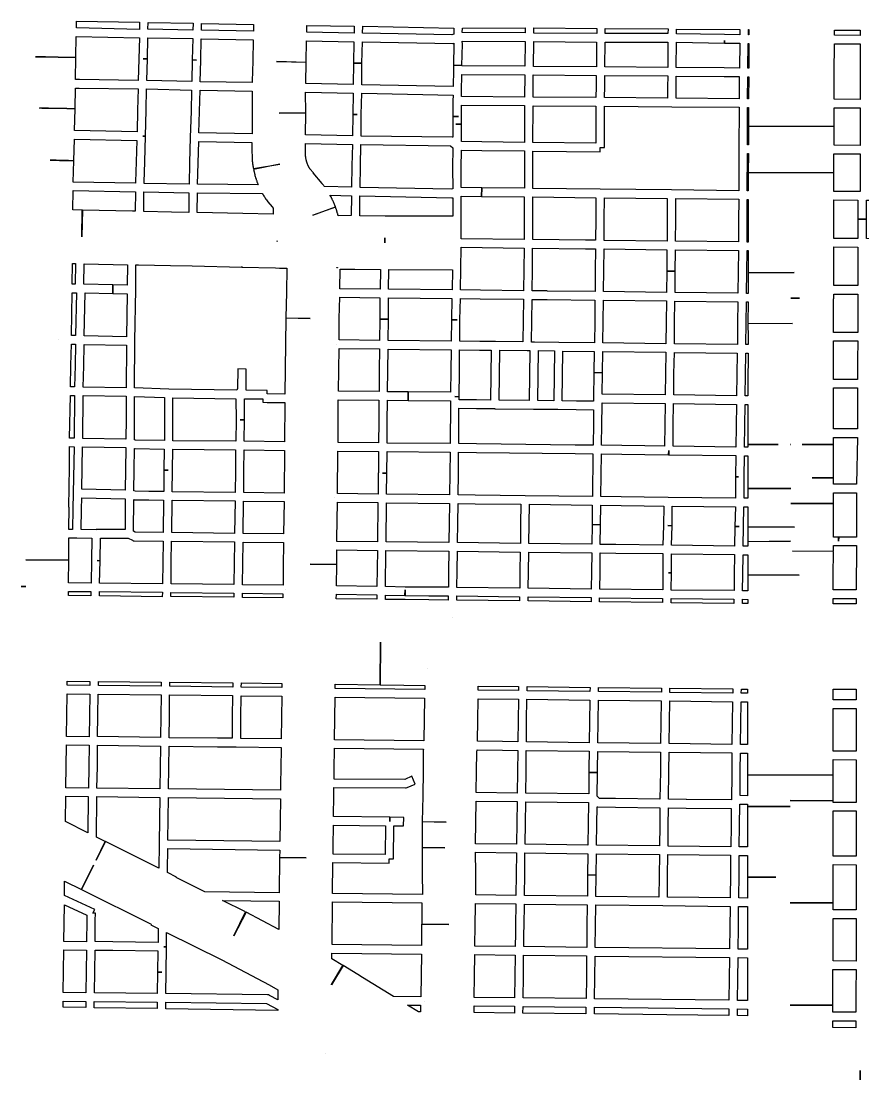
# Model space of a CAD drawing. Extents: x 0 to 1129, y 203 to 1017.
# Drawn here: x 637.5 to 748.5, y 742.6 to 881.5 of the extents above; entities that cross this region are included whole.
import ezdxf

# ---------------------------------------------------------------- set-up
doc = ezdxf.new("R2010")
doc.units = 0
doc.layers.get('0').update_dxf_attribs({"linetype": 'CONTINUOUS'})

msp = doc.modelspace()

# ---------------------------------------------------------------- linework, layer by layer
at = {"color": 1}
for points in [[(644.793111, 881.499944), (653.097489, 881.337667), (653.08349, 880.406333), (644.764889, 880.589778), (644.793111, 881.499944)], [(654.219333, 881.323556), (660.153044, 881.203611), (660.139046, 880.314611), (654.205313, 880.413389), (654.219333, 881.323556)], [(661.281933, 881.1754), (668.125845, 881.0484), (668.111621, 880.166456), (661.267754, 880.300511), (661.281933, 881.1754)], [(675.1814, 880.928456), (681.411444, 880.836734), (681.397446, 879.9054), (675.167379, 880.0324), (675.1814, 880.928456)], [(682.540333, 880.815567), (694.563, 880.561567), (694.556001, 879.792511), (694.316067, 879.686667), (682.526222, 879.884222), (682.540333, 880.815567)], [(703.996289, 880.625067), (703.98929, 879.926567), (695.68489, 879.990067), (695.691889, 880.554511), (703.996289, 880.625067)], [(705.125178, 880.625067), (713.422511, 880.533345), (713.415512, 879.856011), (705.118179, 879.912456), (705.125178, 880.625067)], [(644.750778, 879.460945), (653.069266, 879.277501), (653.019889, 876.53289), (652.928155, 873.67539), (645.167044, 873.788279), (645.160045, 873.788279), (644.652045, 873.795323), (644.70849, 876.688101)], [(644.70849, 876.716323), (644.750778, 879.460945)], [(654.184067, 879.284556), (660.117778, 879.185779), (660.040155, 876.370612), (660.597556, 876.356501), (660.040155, 876.363545), (659.983711, 873.513101), (654.057044, 873.668323), (654.148778, 876.504656), (653.584333, 876.525812), (654.148778, 876.511701), (654.184067, 879.284556)], [(661.246667, 879.171668), (668.090556, 879.037612), (668.041178, 876.222445), (667.963556, 873.576612), (667.963556, 873.541334), (667.956556, 873.393168), (661.105601, 873.491945), (661.162045, 876.349445), (661.246667, 879.171668)], [(714.5514, 880.519234), (722.827556, 880.455734), (722.813557, 879.848956), (714.544446, 879.848956), (714.5514, 880.519234)], [(723.956444, 880.441622), (732.310222, 880.385178), (732.303223, 879.693734), (730.292378, 879.707845), (723.942378, 879.834845), (723.956444, 880.441622)], [(733.439111, 880.371067), (733.495556, 880.371067), (733.488556, 879.679622), (733.432112, 879.679622), (733.439111, 880.371067)], [(744.784444, 880.314622), (748.199333, 880.314622), (748.199333, 879.616122), (744.7774, 879.630234), (744.784444, 880.314622)], [(675.146111, 878.903556), (681.369111, 878.776556), (681.312667, 875.940223), (682.441556, 875.926112), (682.498, 878.75539), (694.414822, 878.557834), (694.534778, 878.557834), (694.563, 878.571945), (694.563, 878.473168), (694.563, 878.459056), (694.506556, 875.672112), (695.635444, 875.64389), (695.691889, 878.459056), (695.691889, 878.466101), (695.691889, 878.473145), (695.68489, 878.861201), (703.975179, 878.797701), (703.939912, 875.530978), (695.635512, 875.587423), (695.635512, 875.643867), (694.506623, 875.665023), (694.499624, 875.044134), (694.464358, 872.856911), (682.42758, 873.0968), (682.441578, 875.926078), (681.312689, 875.933122), (681.298691, 873.125011), (675.019247, 873.252011), (675.019247, 873.322567), (675.019247, 873.329611), (675.019247, 873.350766), (675.089802, 876.053044), (671.166913, 876.165933), (675.096869, 876.088322), (675.146111, 878.903556)], [(705.104, 878.783556), (713.401333, 878.727111), (713.373111, 875.460389), (705.061667, 875.516833), (705.104, 878.783556)], [(714.530222, 878.720056), (722.799333, 878.720056), (722.792334, 875.382778), (714.502045, 875.446278), (714.530222, 878.720056)], [(730.271178, 878.952945), (730.271178, 878.579001), (732.289044, 878.56489), (732.246734, 875.305223), (730.228822, 875.326378), (723.921178, 875.368712), (723.928177, 878.70599), (730.264066, 878.57899), (730.271178, 878.952945)], [(733.417933, 878.550722), (733.488511, 878.550722), (733.474287, 875.291056), (733.375532, 875.291056), (733.417933, 878.550722)], [(744.7774, 878.501333), (748.199333, 878.487222), (748.192334, 874.663111), (748.17811, 871.170611), (744.742066, 871.177655), (744.763289, 874.6631), (744.7774, 878.501333)], [(695.621333, 874.458545), (703.925711, 874.402101), (703.890444, 871.481101), (695.579, 871.537545), (695.585999, 872.271323), (695.621333, 874.458545)], [(705.047556, 874.38799), (713.359, 874.331545), (713.337777, 872.871045), (713.316554, 871.417601), (705.01922, 871.46699), (705.047556, 874.38799)], [(714.487889, 874.317434), (722.785222, 874.253934), (722.778223, 872.793434), (722.771224, 872.793434), (722.757226, 871.325878), (714.445781, 871.40349), (714.467004, 872.856934), (714.487889, 874.317434)], [(723.914111, 874.239834), (730.221778, 874.197501), (732.2326, 874.176346), (732.204378, 871.255346), (723.885889, 871.31179), (723.899887, 872.77229), (723.906886, 872.77229), (723.914111, 874.239834)], [(733.361489, 874.162223), (733.474378, 874.162223), (733.453154, 871.241223), (733.333199, 871.241223), (733.361489, 874.162223)], [(644.637889, 872.6664), (645.145889, 872.659356), (652.899933, 872.546467), (652.836444, 869.766578), (652.772956, 866.887911), (644.525, 867.050189), (644.595556, 869.914745)], [(644.595556, 869.978245), (644.637889, 872.6664)], [(654.021778, 872.5394), (659.955489, 872.384178), (659.892, 869.583122), (659.793222, 866.196456), (659.708556, 862.809789), (659.623889, 859.987567), (653.704289, 860.0934), (653.711288, 860.234511), (653.781844, 862.908567), (653.887666, 866.309345), (653.541955, 866.323456), (653.541955, 866.3305), (653.887666, 866.323456), (653.965288, 869.7454), (654.021778, 872.5394)], [(661.084378, 872.363011), (667.942378, 872.264234), (667.9706, 869.343234), (667.935333, 866.605678), (660.936222, 866.739734), (661.020889, 869.5549), (661.084378, 872.363011)], [(674.997933, 872.123122), (681.284444, 871.996122), (681.228, 869.1739), (681.792444, 869.159789), (681.228, 869.166833), (681.199778, 866.351667), (674.990889, 866.471611), (675.026155, 869.336167), (671.498378, 869.371444), (675.026155, 869.406722), (674.997933, 872.123122)], [(682.406289, 871.9679), (694.457178, 871.728011), (694.450179, 870.987178), (694.428956, 868.9199), (695.183889, 868.912856), (694.436, 868.905812), (694.442999, 867.896867), (694.449998, 867.896867), (694.442999, 866.168256), (694.33011, 866.168256), (682.321577, 866.330534), (682.356844, 869.159812), (682.406289, 871.9679)], [(695.571933, 870.408634), (703.8834, 870.352189), (703.876401, 865.497967), (698.260179, 865.568523), (695.564957, 865.596745), (695.578955, 867.903911), (694.816955, 867.903911), (695.571888, 867.918023), (695.55789, 868.912856), (695.571933, 870.408634)], [(714.438511, 870.274578), (723.314378, 870.189911), (732.197333, 870.126411), (732.17611, 864.608967), (732.162112, 861.560967), (732.155113, 861.560967), (732.155113, 861.553923), (732.148114, 859.112701), (723.293403, 859.218534), (713.867181, 859.324367), (704.998336, 859.423145), (705.005335, 864.354978), (713.867113, 864.263256), (713.867113, 864.827701), (714.438624, 864.827701), (714.438511, 870.274578)], [(705.012289, 870.338078), (713.309622, 870.288689), (713.309622, 865.399189), (705.005222, 865.483856), (705.012289, 870.338078)], [(733.326222, 870.112278), (733.453222, 870.112278), (733.446223, 867.621667), (744.735112, 867.579333), (744.742111, 870.048778), (748.171111, 870.041734), (748.185109, 867.565234), (748.192108, 865.095789), (744.727819, 865.1099), (744.734818, 867.579345), (733.44593, 867.614622), (733.43893, 865.159289), (733.304864, 865.159289), (733.326222, 870.112278)], [(644.496778, 865.921289), (652.737667, 865.759011), (652.653, 862.943845), (652.582444, 860.269789), (652.575445, 860.100456), (644.355712, 860.262734), (644.433312, 863.070845)], [(644.433312, 863.077889), (644.496778, 865.921289)], [(660.908, 865.610845), (667.928289, 865.476789), (667.928289, 864.115067), (667.928289, 864.086845), (667.928289, 864.051567), (667.935288, 863.9034), (667.935288, 863.889289), (667.935288, 863.861067), (667.935288, 863.7129), (667.942287, 863.677622), (667.942287, 863.642345), (667.949286, 863.487122), (667.949286, 863.465967), (667.949286, 863.437745), (667.963285, 863.289578), (667.963285, 863.261356), (667.970284, 863.233134), (667.977283, 863.084967), (667.977283, 863.056745), (667.977283, 863.028523), (667.998506, 862.887411), (667.998506, 862.845078), (668.005505, 862.8098), (668.019503, 862.661634), (668.019503, 862.626356), (668.033502, 862.591078), (668.0475, 862.442911), (668.054499, 862.421756), (668.054499, 862.407645), (668.075722, 862.252423), (668.082721, 862.231267), (668.08972, 862.19599), (668.110943, 862.054878), (671.610499, 862.64049), (668.139166, 861.920823), (668.167388, 861.793823), (668.174387, 861.772668), (668.174387, 861.73739), (668.202609, 861.61039), (668.209608, 861.603346), (668.209608, 861.58219), (668.244875, 861.462246), (668.244875, 861.434023), (668.251874, 861.398746), (668.287163, 861.278801), (668.294162, 861.250579), (668.294162, 861.222357), (668.329428, 861.102412), (668.350652, 861.053023), (668.357651, 861.01069), (668.392917, 860.890746), (668.399916, 860.86959), (668.406915, 860.855479), (668.442182, 860.728479), (668.45618, 860.700257), (668.463179, 860.679102), (668.50549, 860.552102), (668.50549, 860.53799), (668.512489, 860.516835), (668.561867, 860.403946), (668.568866, 860.347502), (668.582864, 860.305168), (668.632264, 860.19228), (668.646262, 860.164057), (668.653262, 860.135835), (668.702639, 860.022946), (668.709638, 859.994724), (668.716637, 859.980613), (668.758948, 859.87478), (660.750904, 859.973557), (660.83557, 862.774613), (660.908, 865.610845)], [(674.983845, 865.342734), (681.1786, 865.222789), (681.122155, 862.400567), (681.065711, 859.592456), (677.481489, 859.684178), (677.446222, 859.733567), (677.432224, 859.747678), (677.418226, 859.768833), (677.34767, 859.867611), (677.319448, 859.902889), (677.291226, 859.938167), (677.213626, 860.029889), (677.199402, 860.051044), (677.185404, 860.058089), (676.021226, 861.4692), (676.028225, 861.4692), (675.576669, 862.019533), (675.56967, 862.026577), (675.562671, 862.033622), (675.527405, 862.097122), (675.520406, 862.104166), (675.513406, 862.11121), (675.499408, 862.132365), (675.492409, 862.146477), (675.45712, 862.217032), (675.443122, 862.245254), (675.421899, 862.280532), (675.393676, 862.322865), (675.379678, 862.358143), (675.358455, 862.386365), (675.351456, 862.414588), (675.344457, 862.428699), (675.316235, 862.492199), (675.309236, 862.499243), (675.288012, 862.534521), (675.288012, 862.548632), (675.266789, 862.605076), (675.266789, 862.619187), (675.245566, 862.654465), (675.238567, 862.675621), (675.231568, 862.703843), (675.21757, 862.739121), (675.196347, 862.802621), (675.182348, 862.830843), (675.175349, 862.844954), (675.161351, 862.908454), (675.147353, 862.936676), (675.140354, 862.957832), (675.140354, 862.971943), (675.126356, 863.021332), (675.112132, 863.049554), (675.105132, 863.084832), (675.098133, 863.148332), (675.091134, 863.169487), (675.075556, 863.204889), (675.068556, 863.226044), (675.068556, 863.233089), (675.061557, 863.296589), (675.061557, 863.303633), (675.054558, 863.367133), (675.04056, 863.416522), (675.033561, 863.451799), (675.026562, 863.487077), (675.019563, 863.571744), (675.005564, 863.642299), (675.005564, 863.656411), (675.005564, 863.712855), (674.998565, 863.755188), (674.998565, 863.804577), (674.991566, 863.853966), (674.998565, 863.853966), (674.991566, 863.931577), (674.991566, 864.002133), (674.991566, 864.037411), (674.991566, 864.079744), (674.984567, 864.115022), (674.984567, 864.185577), (674.983845, 865.342734)], [(682.307489, 865.201634), (694.118511, 865.039356), (694.436, 864.7783), (694.407778, 862.132467), (694.421776, 859.387856), (694.231287, 859.324356), (682.194487, 859.564245), (682.250931, 862.379411), (682.307489, 865.201634)], [(695.557845, 864.467856), (698.246, 864.439634), (703.876333, 864.369078), (703.869334, 859.437245), (698.246068, 859.5078), (698.23207, 858.378911), (703.862403, 858.308356), (703.848405, 855.457911), (703.841406, 852.685078), (695.544072, 852.783856), (695.551071, 855.556689), (695.551071, 858.414189), (698.232182, 858.378911), (698.239182, 859.5078), (695.551004, 859.543078), (695.537005, 862.132467), (695.557845, 864.467856)], [(733.305044, 864.030411), (733.432067, 864.030411), (733.417843, 861.504523), (744.706732, 861.462189), (744.720956, 863.981023), (748.192289, 863.966911), (748.192289, 861.483356), (748.199288, 859.020967), (744.699733, 859.028011), (744.706732, 861.462178), (733.417843, 861.497456), (733.410844, 859.098567), (733.276777, 859.098567), (733.283776, 861.546845), (733.290775, 861.546845), (733.305044, 864.030411)], [(644.334511, 859.133901), (652.547178, 858.971623), (652.511889, 856.403401), (652.159111, 856.417512), (652.159111, 856.403401), (645.555111, 856.558623), (645.470444, 853.052012), (645.526889, 856.558623), (644.299222, 856.579779), (644.334511, 859.133901)], [(653.676067, 858.964568), (659.602734, 858.858734), (659.58151, 856.26229), (657.323733, 856.304623), (653.640733, 856.375179), (653.676067, 858.964568)], [(660.731622, 858.844623), (669.325266, 858.73879), (669.33949, 858.710568), (669.353489, 858.668234), (669.381711, 858.618846), (669.445222, 858.513012), (669.45922, 858.498901), (669.46622, 858.477746), (669.529731, 858.371912), (669.550954, 858.336635), (669.565178, 858.315479), (669.635711, 858.209646), (669.64271, 858.18849), (669.663933, 858.174379), (669.720378, 858.068546), (669.7486, 858.033268), (669.776822, 857.983879), (669.840333, 857.899213), (669.925, 857.772213), (670.023778, 857.659324), (670.581178, 856.98199), (670.729333, 856.798546), (670.722334, 856.02949), (666.743001, 856.100046), (660.71049, 856.234102), (660.731622, 858.844623)], [(678.2294, 858.534179), (681.051622, 858.463623), (681.0234, 855.831901), (679.301845, 855.824857), (679.294846, 855.860135), (679.287846, 855.895412), (679.280847, 855.937746), (679.245581, 856.064746), (679.231357, 856.100023), (679.224358, 856.135301), (679.189091, 856.24819), (679.182092, 856.283468), (679.175093, 856.31169), (679.139556, 856.431556), (679.125557, 856.452711), (679.118558, 856.466822), (679.083292, 856.593822), (679.069294, 856.636155), (679.04807, 856.678489), (679.012781, 856.805489), (679.005782, 856.812533), (679.005782, 856.826644), (678.963471, 856.946589), (678.956472, 856.946589), (676.00725, 855.888255), (675.971984, 855.888255), (678.935317, 857.010089), (678.885917, 857.130033), (678.878918, 857.158255), (678.864694, 857.193533), (678.815316, 857.306422), (678.808317, 857.327577), (678.808317, 857.334622), (678.758939, 857.44751), (678.737716, 857.489844), (678.723492, 857.539233), (678.667048, 857.652122), (678.660049, 857.680344), (678.65305, 857.694455), (678.603649, 857.807344), (678.589651, 857.835566), (678.575653, 857.870844), (678.519209, 857.976677), (678.50521, 858.011955), (678.491212, 858.047233), (678.434768, 858.153066), (678.420769, 858.174221), (678.41377, 858.188332), (678.364393, 858.301221), (678.33617, 858.336499), (678.314947, 858.371777), (678.258503, 858.491721), (678.244279, 858.512877), (678.2294, 858.534179)], [(682.180511, 858.435412), (694.316067, 858.195523), (694.407778, 858.195523), (694.421776, 858.202568), (694.421776, 855.75429), (685.517665, 855.782512), (682.152176, 855.824846), (682.180511, 858.435412)], [(704.991111, 858.294301), (713.295489, 858.202579), (713.28849, 855.387412), (713.274491, 852.579301), (711.948047, 852.586346), (704.970091, 852.671012), (704.97709, 855.457957), (704.991111, 858.294301)], [(714.424378, 858.188468), (722.721711, 858.096746), (722.714712, 855.274523), (722.693489, 852.459357), (714.403222, 852.56519), (714.41722, 855.387412), (714.424378, 858.188468)], [(723.8506, 858.082635), (732.147933, 857.983857), (732.140934, 855.161635), (732.133935, 852.360579), (723.822468, 852.445246), (723.843691, 855.267468), (723.8506, 858.082635)], [(733.276822, 857.969757), (733.410889, 857.969757), (733.410889, 852.346479), (733.262734, 852.346479), (733.269733, 855.161646), (733.276822, 857.969757)], [(744.699778, 857.899201), (747.888889, 857.892157), (747.88189, 855.359213), (749.010779, 855.352168), (749.017778, 857.878057), (760.849933, 857.856902), (760.842934, 857.814569), (760.842934, 857.758124), (760.828936, 855.345124), (760.828936, 852.791013), (749.003825, 852.819235), (749.010824, 855.345124), (747.881935, 855.359235), (747.874936, 852.819235), (744.699936, 852.82628), (744.699778, 857.899201)], [(685.482511, 852.910845), (685.482511, 852.254678), (685.475512, 852.254678), (685.482511, 852.910845)], [(671.244378, 852.501622), (671.251377, 852.501622), (671.244378, 852.416956), (671.244378, 852.501622)], [(695.529622, 851.654967), (703.834, 851.556189), (703.805778, 848.741023), (703.770511, 845.925856), (698.062556, 846.003467), (695.466111, 846.024622), (695.494333, 848.839789), (695.529622, 851.654967)], [(704.962889, 851.542089), (711.933778, 851.457423), (713.267266, 851.450378), (713.232, 848.635167), (713.196734, 845.82), (706.896111, 845.890556), (706.896111, 845.8976), (704.8994, 845.911711), (704.934667, 848.733933), (704.962889, 851.542089)], [(714.396155, 851.436256), (722.6794, 851.330423), (722.6794, 851.238701), (722.6794, 851.231656), (722.658177, 848.522323), (723.787066, 848.515279), (723.808289, 851.203445), (723.808289, 851.224601), (723.808289, 851.316323), (732.126778, 851.231656), (732.084444, 848.409434), (732.049178, 845.594267), (723.751845, 845.693045), (723.787111, 848.501156), (722.658222, 848.522312), (722.622956, 845.707145), (714.325622, 845.805923), (714.360889, 848.621089), (714.396155, 851.436256)], [(744.699778, 851.697278), (747.874778, 851.690234), (747.874778, 849.150234), (747.86078, 846.610234), (744.699891, 846.617278), (744.692892, 848.310611), (744.692892, 848.338833), (744.692892, 848.352944), (744.699778, 851.697278)], [(733.255667, 851.217534), (733.410889, 851.217534), (733.40389, 848.338867), (739.485756, 848.324756), (733.40389, 848.289478), (733.410889, 846.045812), (733.40389, 845.580145), (733.178112, 845.580145), (733.213378, 848.402367), (733.255667, 851.217534)], [(644.271, 849.524223), (644.652, 849.517179), (644.595556, 846.786679), (644.214556, 846.793723), (644.271, 849.524223)], [(645.780889, 849.496001), (651.495889, 849.35489), (651.495889, 849.347846), (651.474666, 846.659679), (649.583777, 846.687901), (649.562554, 845.559012), (651.460487, 845.53079), (651.368776, 839.858123), (645.794887, 839.971012), (645.914843, 845.643679), (649.55551, 845.559012), (649.583732, 846.687901), (645.724332, 846.772568), (645.780889, 849.496001)], [(652.624778, 849.347834), (652.949333, 849.34079), (657.175622, 849.249068), (657.175622, 849.263179), (657.182622, 849.263179), (657.182622, 849.249068), (660.061288, 849.192623), (666.587666, 849.044457), (666.587666, 849.129123), (666.60189, 849.129123), (666.60189, 849.044457), (671.018645, 848.966846), (671.561934, 848.917457), (671.703045, 848.903346), (671.851223, 848.903346), (672.52149, 848.889234), (672.465045, 845.728346), (672.39449, 842.341679), (675.604779, 842.278179), (672.39449, 842.306401), (672.366267, 838.92679), (672.274556, 832.301623), (669.939156, 832.329846), (669.946155, 832.76729), (667.123933, 832.802568), (667.145156, 832.851957), (667.145156, 832.922512), (667.166379, 835.589512), (666.051579, 835.603623), (666.04458, 835.603623), (666.016358, 833.028346), (665.952869, 832.816679), (656.957024, 832.936623), (652.448513, 833.113012), (652.490869, 839.300734), (652.596691, 846.081123), (652.624913, 849.34079), (652.624778, 849.347834)], [(679.1466, 848.988001), (679.224222, 848.988001), (679.224222, 848.959779), (679.1466, 848.959779), (679.1466, 848.988001)], [(681.517266, 848.776357), (684.868667, 848.734023), (684.8334, 846.137579), (679.534667, 846.194023), (679.584067, 848.769301), (681.517266, 848.776357)], [(685.997556, 848.726968), (694.379556, 848.698746), (694.337222, 846.038801), (685.962289, 846.123468), (685.997556, 848.726968)], [(644.207489, 845.664879), (644.786067, 845.650768), (644.666111, 839.999268), (644.129889, 840.013379), (644.207489, 845.664879)], [(679.506444, 845.065191), (684.819266, 845.008747), (684.798043, 842.19358), (685.926932, 842.179469), (685.948155, 844.994635), (694.316067, 844.909969), (694.252556, 842.094802), (695.000444, 842.073647), (694.252556, 842.080691), (694.224333, 839.279635), (685.898778, 839.364302), (685.927, 842.179469), (684.798111, 842.186513), (684.769889, 839.378402), (679.428822, 839.434846), (679.450045, 842.242958), (679.506444, 845.065191)], [(695.444956, 844.895869), (698.055489, 844.874714), (703.756378, 844.797102), (703.714067, 841.988991), (703.678778, 839.173825), (700.080444, 839.209102), (697.984956, 839.237325), (695.346155, 839.265547), (695.374378, 842.073658), (695.444956, 844.895869)], [(704.885266, 844.78298), (706.889044, 844.768869), (706.889044, 844.761825), (713.1826, 844.691269), (713.154378, 841.869047), (713.112067, 839.05388), (708.406, 839.110325), (705.188667, 839.159714), (704.807667, 839.159714), (704.842956, 841.967825), (704.885266, 844.78298)], [(714.311489, 844.677147), (722.608822, 844.578369), (722.573556, 841.770258), (722.545333, 838.94098), (714.233889, 839.039758), (714.276222, 841.86198), (714.311489, 844.677147)], [(723.737711, 844.564258), (732.035044, 844.46548), (731.999778, 841.650313), (731.971556, 838.835147), (723.674222, 838.926869), (723.702444, 841.749091), (723.737711, 844.564258)], [(733.163933, 844.451369), (733.396778, 844.451369), (733.375555, 841.657369), (739.266932, 841.615036), (733.375555, 841.572702), (733.389553, 839.837036), (733.396552, 839.837036), (733.389553, 838.821036), (733.100286, 838.821036), (733.128509, 841.636202), (733.163933, 844.451369)], [(739.041222, 844.952313), (740.170111, 844.938202), (739.041222, 844.945247), (739.041222, 844.952313)], [(744.692734, 845.48849), (747.860667, 845.481446), (747.860667, 842.934391), (747.860667, 842.927346), (747.860667, 840.42968), (744.671556, 840.436724), (744.664556, 841.579724), (744.664556, 841.615002), (744.664556, 841.657335), (744.678555, 844.874668), (744.685554, 844.874668), (744.692734, 845.48849)], [(642.394222, 839.554667), (642.401221, 839.554667), (642.401221, 839.533511), (642.394222, 839.533511), (642.394222, 839.554667)], [(744.671556, 839.307722), (747.860667, 839.300678), (747.846668, 836.767734), (747.839669, 834.227734), (744.664692, 834.234778), (744.671691, 838.178833), (744.671556, 839.307722)], [(644.108734, 838.877345), (644.644956, 838.8703), (644.609667, 836.048078), (644.532067, 833.239967), (643.995845, 833.247011), (644.052289, 836.083345), (644.108734, 838.877345)], [(645.773845, 838.842078), (651.354778, 838.729189), (651.319489, 833.127078), (645.660956, 833.2188), (645.738556, 836.033967), (645.773845, 838.842078)], [(679.047845, 838.863234), (679.054844, 838.863234), (679.054844, 838.856189), (679.047845, 838.856189), (679.047845, 838.863234)], [(679.414734, 838.305833), (684.755778, 838.249389), (684.727556, 835.441278), (684.692289, 832.619056), (679.337111, 832.668444), (679.414734, 838.305833)], [(685.884667, 838.235278), (694.210222, 838.150611), (694.174956, 835.349556), (694.125556, 832.534389), (688.5446, 832.583778), (688.530602, 831.454889), (694.111535, 831.4055), (694.111535, 831.003333), (694.076246, 825.768111), (685.757757, 825.838667), (685.77898, 828.632667), (685.807202, 831.476056), (688.530669, 831.4549), (688.537668, 832.583789), (685.821291, 832.604944), (685.856557, 835.427167), (685.884667, 838.235278)], [(695.332067, 838.1365), (697.963778, 838.108278), (699.501889, 838.087122), (699.417222, 831.511345), (697.561622, 831.525456), (695.2474, 831.553678), (695.2474, 831.948789), (694.682956, 831.955833), (694.682956, 831.962878), (695.2474, 831.948766), (695.303845, 835.328378), (695.332067, 838.1365)], [(700.630778, 838.073011), (704.236155, 838.037734), (704.610111, 838.037734), (704.525444, 831.4549), (700.546111, 831.490178), (700.630778, 838.073011)], [(705.739, 838.023622), (707.827444, 837.988345), (707.742778, 831.419622), (705.654333, 831.440778), (705.739, 838.023622)], [(708.956333, 837.974245), (713.097933, 837.924856), (713.055622, 835.1238), (714.184511, 835.109689), (714.219778, 837.910745), (722.531222, 837.811967), (722.481845, 835.003856), (722.446556, 832.188689), (714.149222, 832.287467), (714.184511, 835.109689), (713.055622, 835.116734), (713.013266, 831.737122), (713.013266, 831.356122), (710.734333, 831.377278), (708.871667, 831.4055), (708.956333, 837.974245)], [(723.660111, 837.797856), (731.957444, 837.706134), (731.915111, 834.883911), (731.879845, 832.061689), (723.575444, 832.174578), (723.610734, 834.982689), (723.660111, 837.797856)], [(733.086333, 837.692023), (733.382667, 837.692023), (733.375668, 833.684467), (733.375668, 832.047578), (733.001712, 832.047578), (733.044045, 834.8698), (733.086333, 837.692023)], [(643.974667, 832.118122), (644.510889, 832.111078), (644.475622, 826.473689), (643.868822, 826.4878), (643.974667, 832.118122)], [(645.639778, 832.0899), (651.319489, 831.998178), (651.319489, 829.013678), (651.298266, 826.360789), (645.604444, 826.452511), (645.639778, 832.0899)], [(652.448378, 831.984067), (656.371266, 831.828845), (656.371266, 828.943122), (656.378266, 826.156178), (652.575332, 826.226734), (652.427154, 826.262011), (652.448378, 829.013678), (652.448378, 831.984067)], [(744.664511, 833.105889), (747.839489, 833.098845), (747.839489, 830.5659), (747.83249, 827.701345), (745.377156, 827.701345), (744.65749, 827.701345), (744.664489, 831.412567), (744.664511, 833.105889)], [(657.500155, 831.800622), (665.811622, 831.687734), (665.825621, 828.879622), (665.790354, 826.085622), (657.507132, 826.142067), (657.500133, 828.943122), (657.500155, 831.800622)], [(666.940511, 831.673622), (669.367622, 831.6454), (669.367622, 831.207956), (669.932067, 831.200911), (672.267444, 831.172689), (672.239222, 826.000967), (666.919333, 826.071523), (666.9546, 828.879634), (666.390155, 828.886678), (666.9546, 828.886678), (666.940511, 831.673622)], [(679.323, 831.539567), (684.678155, 831.490178), (684.649933, 828.653845), (684.62871, 825.852789), (679.287643, 825.895122), (679.323, 831.539567)], [(714.135111, 831.158567), (722.432444, 831.059789), (722.397178, 828.244622), (722.354822, 825.4224), (719.765444, 825.457678), (716.745667, 825.500011), (714.057489, 825.535289), (714.106889, 828.350456), (714.135111, 830.777567), (714.135111, 831.158567)], [(723.561333, 831.045678), (731.865711, 830.932789), (731.8234, 828.124678), (731.788111, 825.309511), (723.483711, 825.408289), (723.526067, 828.230511), (723.561333, 831.045678)], [(732.987556, 830.918678), (733.375622, 830.918678), (733.368623, 825.655234), (737.362068, 825.655234), (737.291512, 825.641122), (733.368623, 825.641122), (733.368623, 825.288345), (732.917068, 825.295389), (732.952357, 828.1035), (732.987556, 830.918678)], [(695.233266, 830.424789), (697.540444, 830.396567), (699.967556, 830.375411), (699.967556, 830.368367), (705.075778, 830.318978), (708.293111, 830.283701), (710.727266, 830.248423), (712.999178, 830.227267), (712.977955, 828.364601), (712.928555, 825.549434), (710.58611, 825.570589), (697.561577, 825.725812), (695.204999, 825.754034), (695.233266, 830.424789)], [(744.657444, 826.572456), (745.377111, 826.572456), (747.8254, 826.572456), (747.712511, 820.4059), (745.348889, 820.4059), (744.657444, 820.4059), (744.657444, 821.252567), (741.835222, 821.259611), (744.657444, 821.259611), (744.657444, 825.641111), (740.537, 825.641111), (740.572289, 825.655222), (744.657444, 825.648178), (744.657444, 826.572456)], [(643.861778, 825.358889), (644.461489, 825.344778), (644.355667, 819.206444), (644.313333, 817.139167), (644.271, 814.451), (643.770067, 814.451), (643.79129, 817.357889), (643.777292, 817.357889), (643.847847, 822.649556), (643.847847, 822.677778), (643.847847, 822.713056), (643.861778, 825.358889)], [(645.590378, 825.323611), (651.284222, 825.231889), (651.241889, 822.310889), (651.213667, 819.615667), (645.491622, 819.742667), (645.590378, 825.323611)], [(652.413111, 825.104889), (652.455444, 825.097845), (652.511889, 825.097845), (656.364222, 825.027289), (656.307778, 822.254456), (656.872222, 822.240345), (656.307778, 822.247389), (656.286555, 819.432222), (654.310999, 819.460444), (652.525955, 819.4816), (652.34251, 819.523933), (652.370733, 822.296766), (652.413111, 825.104889)], [(657.493111, 825.013167), (665.776333, 824.956722), (665.741044, 822.1345), (665.712822, 819.319333), (657.415489, 819.418111), (657.436712, 822.240333), (657.493111, 825.013167)], [(739.005933, 825.655222), (739.012932, 825.655222), (739.019931, 825.641111), (739.012932, 825.641111), (739.005933, 825.655222)], [(666.905222, 824.942611), (672.225111, 824.872056), (672.175711, 819.241722), (666.841711, 819.305222), (666.869933, 822.120389), (666.905222, 824.942611)], [(679.280667, 824.766222), (684.621711, 824.723889), (684.607713, 821.887556), (684.600714, 821.887556), (684.565425, 819.107667), (679.231425, 819.171167), (679.280667, 824.766222)], [(685.7506, 824.709778), (694.069111, 824.639222), (694.033845, 821.809944), (694.005622, 819.008889), (685.694155, 819.093556), (685.729444, 821.873444), (685.165, 821.880489), (685.736511, 821.880489), (685.7506, 824.709778)], [(695.198, 824.625111), (697.554556, 824.596889), (710.579111, 824.441667), (712.914511, 824.420511), (712.851, 818.783122), (703.982155, 818.888956), (697.392289, 818.966567), (695.134511, 818.994789), (695.162734, 821.788789), (695.198, 824.625111)], [(722.919266, 824.850889), (722.919266, 824.286444), (731.774, 824.180611), (731.731667, 821.386611), (732.105622, 821.379567), (731.731667, 821.379567), (731.731667, 818.5644), (722.848734, 818.649067), (722.841734, 818.649067), (719.680846, 818.698456), (716.654001, 818.726678), (713.979957, 818.769011), (714.043468, 824.4064), (716.731556, 824.371111), (719.751333, 824.328778), (722.905178, 824.286444), (722.919266, 824.850889)], [(732.902889, 824.1665), (733.368556, 824.159456), (733.368556, 821.259622), (733.375555, 821.259622), (733.368556, 819.848511), (739.013, 819.841467), (739.013, 819.834423), (733.368556, 819.841467), (733.368556, 818.543245), (732.860556, 818.550289), (732.860556, 821.379567), (732.853556, 821.379567), (732.902889, 824.1665)], [(645.470444, 818.613778), (651.2066, 818.486778), (651.178378, 814.415722), (647.368378, 814.408678), (647.368378, 814.394567), (645.399889, 814.429845), (645.442222, 817.125067), (645.470444, 818.613778)], [(652.328444, 818.366833), (652.384889, 818.352722), (652.441333, 818.352722), (654.304, 818.331567), (656.272511, 818.303345), (656.216067, 814.034734), (652.533044, 814.084122), (652.300222, 814.197011), (652.328444, 818.366833)], [(657.4014, 818.289222), (665.698734, 818.190444), (665.642289, 813.914778), (657.344956, 814.020611), (657.4014, 818.289222)], [(666.827622, 818.176333), (672.161622, 818.112833), (672.098111, 813.844222), (666.771178, 813.900667), (666.827622, 818.176333)], [(678.850289, 818.613778), (678.857288, 818.613778), (678.857288, 818.606734), (678.850289, 818.606734), (678.850289, 818.613778)], [(744.657444, 819.277), (745.348889, 819.277), (747.705444, 819.277), (747.691446, 813.427944), (745.341958, 813.434989), (745.334958, 812.870544), (745.334958, 813.434989), (744.643514, 813.434989), (744.643514, 814.726155), (744.650513, 814.726155), (744.657512, 817.858822), (739.013068, 817.879977), (744.657512, 817.872933), (744.657444, 819.277)], [(679.217178, 818.042278), (684.551178, 817.978778), (684.494734, 812.8), (679.1466, 812.856444), (679.1466, 813.209222), (679.217178, 818.042278)], [(685.680067, 817.964667), (693.991489, 817.88), (693.956222, 815.290611), (693.913889, 812.708278), (685.623622, 812.785889), (685.680067, 817.964667)], [(695.120378, 817.865889), (697.378155, 817.837667), (703.410667, 817.767111), (703.368333, 815.177722), (703.34711, 812.588333), (695.04271, 812.694167), (695.085043, 815.269444), (695.120378, 817.865889)], [(704.539556, 817.753), (712.836889, 817.654222), (712.801622, 815.071889), (713.923444, 815.050734), (713.965778, 817.640122), (716.646889, 817.597789), (719.659622, 817.569567), (722.263111, 817.527234), (722.227845, 814.9449), (722.150222, 812.376678), (715.941333, 812.433122), (713.888155, 812.461345), (713.923444, 815.050734), (712.801622, 815.057778), (712.7734, 812.475444), (704.476067, 812.574222), (704.49729, 815.170667), (704.539556, 817.753)], [(723.392, 817.513111), (731.717556, 817.4355), (731.654067, 814.839056), (732.218511, 814.832011), (731.654067, 814.832011), (731.618778, 812.242622), (723.279111, 812.362567), (723.356734, 814.916678), (722.792289, 814.937833), (723.356734, 814.930789), (723.392, 817.513111)], [(732.846444, 817.414333), (733.368556, 817.407289), (733.361556, 814.768511), (739.514001, 814.747356), (733.354512, 814.726201), (733.354512, 812.849423), (738.998957, 812.870578), (733.354512, 812.814134), (733.361511, 812.221467), (732.747689, 812.228511), (732.782978, 814.824956), (732.846444, 817.414333)], [(643.763, 813.322111), (644.828378, 813.315067), (646.796889, 813.272734), (646.761622, 810.330567), (646.698111, 807.360178), (643.734778, 807.395456), (643.748776, 810.394067), (638.09022, 810.415222), (643.75582, 810.401111), (643.763, 813.322111)], [(651.608778, 813.286833), (652.159111, 813.004611), (652.272, 812.955222), (652.406067, 812.955222), (656.201933, 812.905833), (656.159622, 810.090667), (656.124333, 807.2755), (647.827, 807.360167), (647.883444, 810.316444), (647.509489, 810.323489), (647.883444, 810.323489), (647.925778, 813.279766), (651.608778, 813.286833)], [(657.330822, 812.891722), (665.628155, 812.785889), (665.599933, 809.970722), (665.557622, 807.155556), (657.253222, 807.261389), (657.288511, 810.0695), (657.330822, 812.891722)], [(666.757044, 812.771778), (672.084, 812.715333), (672.084, 812.362556), (672.062777, 809.893111), (672.02751, 807.085), (666.686466, 807.141444), (666.728777, 809.963667), (666.757044, 812.771778)], [(679.132511, 811.727578), (684.4806, 811.671134), (684.424155, 806.9298), (679.076067, 807.014467), (679.118378, 809.815523), (675.5906, 809.864911), (679.118378, 809.829634), (679.132511, 811.727578)], [(685.609489, 811.657023), (693.899778, 811.579411), (693.864511, 808.982967), (693.850287, 806.8028), (691.253843, 806.823956), (688.149398, 806.845111), (685.552954, 806.908611), (685.609489, 811.657023)], [(695.028667, 811.565278), (703.333044, 811.459444), (703.290734, 808.870056), (703.262511, 806.689889), (694.979266, 806.788667), (694.99349, 808.975889), (695.028667, 811.565278)], [(704.461933, 811.445333), (712.759266, 811.346556), (712.724, 808.827722), (712.688734, 806.577), (704.3914, 806.675778), (704.419622, 808.848889), (704.461933, 811.445333)], [(713.874067, 811.332456), (715.934289, 811.304234), (722.136111, 811.247789), (722.150109, 808.714845), (722.150109, 808.7078), (722.150109, 808.700756), (722.121887, 806.457089), (713.810443, 806.562923), (713.852776, 808.806589), (713.874067, 811.332456)], [(723.265, 811.233678), (731.604667, 811.113734), (731.5694, 808.496122), (731.541178, 806.365345), (723.250889, 806.442956), (723.279111, 808.693678), (722.905178, 808.700722), (723.279111, 808.700722), (723.265, 811.233678)], [(744.650378, 812.306111), (745.341845, 812.306111), (747.691333, 812.299067), (747.663111, 806.478234), (745.320667, 806.478234), (744.636289, 806.478234), (744.636289, 808.369122), (744.664511, 811.544122), (739.245845, 811.5794), (744.664511, 811.628789), (744.650378, 812.306111)], [(732.733556, 811.099622), (733.368556, 811.092578), (733.347332, 808.439689), (740.120666, 808.397356), (733.347332, 808.418511), (733.347332, 806.344178), (732.669999, 806.351222), (732.698221, 808.489056), (732.733556, 811.099622)], [(637.462378, 806.908634), (638.090333, 806.908634), (638.090333, 806.901589), (637.462378, 806.908634)], [(643.727711, 806.266556), (646.676956, 806.231278), (646.662732, 805.680944), (643.720576, 805.723278), (643.727711, 806.266556)], [(647.805845, 806.231278), (656.110222, 806.146611), (656.103223, 805.568056), (647.798823, 805.666833), (647.805845, 806.231278)], [(657.239111, 806.1325), (665.543489, 806.026667), (665.53649, 805.490444), (657.232112, 805.575111), (657.239111, 806.1325)], [(666.672378, 806.012556), (672.013444, 805.956111), (672.006445, 805.398722), (666.665401, 805.476333), (666.672378, 806.012556)], [(672.352111, 806.534667), (672.35911, 806.534667), (672.35911, 806.527622), (672.352111, 806.527622), (672.352111, 806.534667)], [(679.061933, 805.885556), (684.410067, 805.800889), (684.403068, 805.229389), (679.054957, 805.299944), (679.061933, 805.885556)], [(688.142444, 806.471167), (688.135445, 805.716222), (691.246934, 805.695067), (693.836334, 805.673911), (693.836334, 805.123578), (691.246934, 805.137689), (688.14249, 805.180023), (685.531934, 805.2153), (685.538933, 805.779745), (688.121244, 805.716245), (688.142444, 806.471167)], [(694.965178, 805.659778), (703.248378, 805.561), (703.241378, 805.017722), (694.965223, 805.102389), (694.965178, 805.659778)], [(704.377266, 805.546889), (712.6746, 805.448111), (712.667601, 804.897778), (704.370267, 805.003611), (704.377266, 805.546889)], [(713.796444, 805.434), (722.107889, 805.328167), (722.10089, 804.791944), (713.789468, 804.883667), (713.796444, 805.434)], [(723.236778, 805.314056), (731.527044, 805.236444), (731.520045, 804.679056), (723.229756, 804.777833), (723.236778, 805.314056)], [(732.655933, 805.222356), (733.3474, 805.215312), (733.3474, 804.664978), (732.648889, 804.672), (732.655933, 805.222356)], [(744.636289, 805.349333), (745.320667, 805.349333), (747.663111, 805.349333), (747.663111, 804.643778), (745.278333, 804.636734), (744.636289, 804.636734), (744.636289, 805.349333)], [(694.344289, 802.865778), (694.351288, 802.865778), (694.351288, 802.858734), (694.344289, 802.858734), (694.344289, 802.865778)], [(684.903933, 799.577889), (684.8334, 793.933444), (687.987222, 793.891111), (690.724778, 793.855833), (690.717779, 793.319611), (678.92089, 793.453667), (678.927889, 794.011056), (684.826333, 793.933444), (684.903933, 799.577889)], [(691.119889, 796.134778), (691.133887, 796.134778), (691.133887, 796.127734), (691.119889, 796.127734), (691.119889, 796.134778)], [(643.565444, 794.434389), (646.542889, 794.392056), (646.53589, 793.848778), (643.558423, 793.884056), (643.565444, 794.434389)], [(647.671778, 794.377956), (655.962067, 794.279178), (655.955068, 793.757067), (647.664801, 793.855845), (647.671778, 794.377956)], [(657.090956, 794.286234), (665.402378, 794.201567), (665.395378, 793.644178), (657.083934, 793.742956), (657.090956, 794.286234)], [(666.531266, 794.187456), (671.872333, 794.102789), (671.865334, 793.566567), (666.52429, 793.630067), (666.531266, 794.187456)], [(697.773266, 793.785289), (703.100222, 793.728845), (703.093223, 793.178511), (697.773312, 793.234956), (697.773266, 793.785289)], [(704.229111, 793.714734), (712.533489, 793.6089), (712.52649, 793.065622), (704.222112, 793.1644), (704.229111, 793.714734)], [(713.662378, 793.594789), (721.945622, 793.503067), (721.945622, 792.959789), (713.655333, 793.051511), (713.662378, 793.594789)], [(723.081556, 793.488956), (731.371845, 793.390178), (731.364846, 792.839845), (723.074579, 792.945678), (723.081556, 793.488956)], [(732.500734, 793.383122), (733.333266, 793.376078), (733.333266, 792.818689), (732.493667, 792.825734), (732.500734, 793.383122)], [(747.670155, 793.354923), (747.670155, 791.943812), (744.622155, 791.943812), (744.622155, 792.183701), (744.622155, 793.347867), (745.306556, 793.347867), (747.670155, 793.354923)], [(643.544289, 792.755178), (646.521711, 792.7199), (646.486444, 789.9118), (646.451178, 787.096622), (643.459622, 787.131911), (643.544289, 792.755178)], [(647.6506, 792.726956), (655.940889, 792.628178), (655.905622, 789.798911), (655.870333, 786.983734), (647.565933, 787.103689), (647.608289, 789.890622), (647.6506, 792.726956)], [(657.069778, 792.614067), (665.381222, 792.515289), (665.338889, 789.700134), (665.317666, 786.884978), (663.384466, 786.898977), (656.999177, 786.969532), (657.034466, 789.791754), (657.069778, 792.614067)], [(666.510111, 792.501178), (671.851178, 792.437678), (671.815889, 789.636622), (671.7806, 786.800312), (666.4466, 786.870845), (666.467823, 789.686023), (666.510111, 792.501178)], [(678.906734, 792.324789), (690.703622, 792.190734), (690.661266, 789.389689), (690.626, 786.5604), (678.836155, 786.701511), (678.871444, 789.537867), (678.906734, 792.324789)], [(697.759178, 792.106067), (703.079044, 792.049622), (703.043778, 789.234467), (703.008511, 786.419289), (700.997667, 786.454578), (697.681556, 786.489867), (697.716822, 789.290911), (697.759178, 792.106067)], [(704.207933, 792.035511), (712.512333, 791.936734), (712.47, 789.121578), (712.434734, 786.3064), (704.1374, 786.405201), (704.172667, 789.220356), (704.207933, 792.035511)], [(713.641222, 791.922622), (721.931489, 791.8309), (721.896222, 789.015734), (721.853889, 786.200556), (713.563622, 786.292312), (713.598889, 789.107467), (713.641222, 791.922622)], [(723.060378, 791.816789), (731.350667, 791.710956), (731.308333, 788.902845), (731.266, 786.087667), (722.982778, 786.186444), (723.025111, 789.001645), (723.060378, 791.816789)], [(732.479556, 791.696845), (733.333266, 791.6898), (733.333266, 788.811134), (733.333266, 786.066534), (732.394889, 786.073533), (732.437222, 788.881644), (732.479556, 791.696845)], [(744.622155, 790.814844), (747.670155, 790.814844), (747.670155, 788.006733), (747.670155, 785.191577), (744.622155, 785.198576), (744.622155, 785.431398), (744.622155, 788.803999), (744.622155, 790.814844)], [(643.445489, 786.003045), (646.437044, 785.967779), (646.401778, 783.159668), (646.352378, 780.323334), (643.382, 780.365668), (643.445489, 786.003045)], [(647.551845, 785.974823), (655.856222, 785.85489), (655.828, 783.046779), (655.792734, 780.224556), (647.481266, 780.330378), (647.530667, 783.152601), (647.551845, 785.974823)], [(656.985111, 785.840801), (663.370378, 785.770223), (665.861, 785.749), (671.766511, 785.6714), (671.731222, 782.856222), (671.709999, 781.028799), (671.688776, 780.026933), (656.92151, 780.210355), (656.956776, 783.039667), (656.985111, 785.840801)], [(678.822067, 785.572668), (690.541333, 785.431556), (690.534334, 785.332801), (690.506112, 782.623468), (690.456712, 779.243823), (690.400267, 775.89949), (693.532934, 775.843045), (690.400267, 775.871267), (690.379044, 772.47049), (693.398822, 772.449266), (690.379044, 772.428043), (690.407266, 769.048466), (690.42849, 766.296754), (678.568112, 766.430844), (678.61749, 770.494844), (686.054045, 770.410177), (686.054045, 770.974622), (686.625534, 770.967622), (686.66789, 775.342067), (687.944934, 775.320844), (687.966157, 776.449733), (686.124646, 776.477955), (686.117647, 775.91351), (686.117647, 776.477955), (678.702269, 776.569643), (678.737558, 779.377799), (678.751556, 780.38671), (688.184846, 780.344377), (688.297734, 780.337378), (688.410623, 780.393822), (689.483068, 780.845378), (689.038579, 781.882556), (688.100179, 781.473333), (678.76569, 781.515667), (678.786913, 782.764489), (678.822067, 785.572668)], [(697.625111, 785.361023), (700.9906, 785.325734), (702.994378, 785.290445), (702.966155, 782.482357), (702.930889, 779.667156), (697.519266, 779.730668), (697.561622, 782.545823), (697.589845, 785.04349), (697.625111, 785.361023)], [(704.123266, 785.276357), (712.4206, 785.177556), (712.392378, 782.933912), (712.385378, 782.376512), (713.514267, 782.362514), (713.521266, 782.912847), (713.549489, 785.163581), (721.839778, 785.071847), (721.811556, 782.56007), (721.762155, 778.862958), (715.913111, 778.933514), (715.913111, 778.940513), (713.796444, 778.961736), (713.478956, 779.243958), (713.514222, 782.362514), (712.385333, 782.369513), (712.357111, 779.561379), (704.059778, 779.653113), (704.088, 782.461224), (704.123266, 785.276357)], [(722.968667, 785.057556), (731.251889, 784.958778), (731.230666, 782.693933), (731.223667, 782.136556), (731.188378, 778.764), (731.188378, 778.750002), (725.247622, 778.820557), (725.240623, 778.820557), (722.891112, 778.84878), (722.940512, 782.545891), (722.968667, 785.057556)], [(732.380778, 784.944802), (733.333266, 784.937803), (733.333266, 784.634403), (733.326267, 782.066181), (744.615156, 782.044958), (744.622155, 784.069913), (747.670155, 784.062914), (747.663156, 781.247736), (747.663156, 778.432558), (744.601045, 778.432558), (744.601045, 778.651292), (738.963668, 778.672515), (744.615156, 778.665516), (744.615156, 782.038071), (733.326267, 782.059294), (733.326267, 779.307605), (732.324378, 779.321829), (732.352601, 782.129918), (732.352601, 782.687318), (732.380778, 784.944802)], [(643.367889, 779.236892), (646.338289, 779.194536), (646.274778, 774.42498), (643.318511, 775.899602), (643.367889, 779.236892)], [(647.467178, 779.201602), (655.7786, 779.09578), (655.736289, 776.294714), (655.701, 772.915114), (655.658667, 769.740091), (648.589, 773.274936), (647.354289, 770.812536), (647.354289, 770.82676), (648.574889, 773.275026), (647.3966, 773.860626), (647.467178, 779.201602)], [(656.907489, 779.081556), (671.674778, 778.898135), (671.639489, 776.090001), (671.604222, 773.274846), (656.836956, 773.465334), (656.865178, 776.273468), (656.907489, 779.081556)], [(697.505178, 778.601846), (702.916778, 778.538358), (702.874444, 775.730247), (702.839178, 772.915091), (697.4346, 772.97858), (697.455823, 775.814913), (697.505178, 778.601846)], [(704.045667, 778.524247), (712.343, 778.432513), (712.307711, 775.610291), (712.2654, 772.788069), (703.968067, 772.900958), (704.003333, 775.709091), (704.045667, 778.524247)], [(713.464822, 777.832915), (713.577711, 777.832915), (715.899, 777.811692), (715.899, 777.804693), (721.748067, 777.734137), (721.726844, 775.39876), (721.698622, 772.689426), (713.394244, 772.774093), (713.436555, 775.596315), (713.464822, 777.832915)], [(732.303178, 778.192647), (733.319178, 778.178423), (733.312179, 777.896201), (738.956623, 777.874977), (733.312179, 777.874977), (733.312179, 775.313822), (733.312179, 772.562133), (732.232668, 772.576357), (732.275023, 775.384445), (732.303246, 778.171401), (732.303178, 778.192647)], [(722.876956, 777.720026), (725.226444, 777.691804), (731.174289, 777.621248), (731.146067, 775.391693), (731.103711, 772.590626), (722.827556, 772.675293), (722.855778, 775.391693), (722.876956, 777.720026)], [(744.601, 777.303737), (747.663111, 777.303737), (747.656112, 774.502693), (747.656112, 771.341804), (744.601045, 771.348803), (744.601045, 771.94147), (744.601045, 775.314048), (744.601, 777.303737)], [(678.688, 775.441251), (685.538956, 775.356584), (685.503667, 771.546584), (678.631556, 771.624207), (678.652779, 772.611985), (678.688, 775.441251)], [(656.822822, 772.336807), (671.590111, 772.146318), (671.568888, 771.151473), (675.096666, 771.102096), (671.568888, 771.144429), (671.512444, 766.515985), (661.719332, 766.642985), (657.937555, 768.512718), (657.972821, 768.583251), (656.780444, 769.175918), (656.787443, 769.521651), (656.822822, 772.336807)], [(697.4346, 771.849985), (702.825044, 771.786496), (702.789778, 768.971318), (702.754511, 766.163207), (697.484, 766.219651), (697.462777, 769.112429), (697.4346, 771.849985)], [(703.953933, 771.772362), (712.251266, 771.659473), (712.216, 768.858429), (713.344889, 768.85143), (713.380155, 771.64543), (721.684556, 771.560763), (721.642222, 768.759696), (721.606956, 765.951585), (713.309622, 766.036252), (713.344889, 768.844363), (712.216, 768.858361), (712.187778, 766.05025), (703.8834, 766.149028), (703.918667, 768.957139), (703.953933, 771.772362)], [(722.813444, 771.546584), (731.089622, 771.461918), (731.068399, 768.653829), (731.040177, 766.142051), (731.040177, 766.135052), (731.033178, 765.845763), (722.735845, 765.937497), (722.771111, 768.745608), (722.813444, 771.546584)], [(732.218511, 771.447829), (733.312111, 771.433605), (733.312111, 770.791561), (733.312111, 768.583161), (737.072734, 768.576162), (733.312111, 768.576162), (733.305112, 765.817428), (732.162135, 765.831652), (732.169134, 766.120919), (732.197356, 768.639741), (732.218511, 771.447829)], [(647.008556, 770.135383), (647.015555, 770.135383), (645.428043, 766.960406), (654.642599, 762.353116), (654.607332, 762.282561), (655.559821, 761.809827), (655.538598, 759.961294), (649.590753, 760.053005), (647.234198, 760.067004), (647.26242, 762.839848), (647.276418, 763.813492), (646.944796, 763.820491), (647.177641, 764.31438), (643.19124, 766.148825), (643.198239, 766.628602), (643.212238, 768.060892), (645.427682, 766.960225), (647.008556, 770.135383)], [(744.601, 770.22005), (747.656067, 770.21305), (747.649068, 767.066273), (747.649068, 764.251117), (744.594001, 764.251117), (744.601, 765.175384), (738.949489, 765.189382), (744.593933, 765.189382), (744.600932, 768.569004), (744.601, 770.22005)], [(664.061845, 765.48549), (671.498378, 765.386712), (671.456067, 761.67549), (667.166289, 763.947378), (665.522333, 760.828823), (667.081622, 763.989712), (664.061845, 765.48549)], [(678.553933, 765.302045), (690.357889, 765.167978), (690.357889, 765.055089), (690.3226, 762.373978), (693.892734, 762.324601), (690.315556, 762.366934), (690.294332, 759.551756), (678.490399, 759.685823), (678.553933, 765.302045)], [(643.1774, 764.913978), (646.147778, 763.545223), (646.140779, 762.846712), (646.10549, 760.059756), (643.106867, 760.102112), (643.1774, 764.913978)], [(697.441667, 765.090378), (702.740378, 765.033934), (702.705111, 762.225823), (702.691113, 761.125156), (702.662891, 759.417712), (697.335958, 759.474156), (697.371224, 762.275223), (697.378223, 762.275223), (697.413512, 764.801089), (697.441667, 765.090378)], [(703.869266, 765.019823), (712.173667, 764.921045), (712.131333, 762.119978), (712.096067, 759.31189), (703.791667, 759.403601), (703.819889, 761.103978), (703.833887, 762.204645), (703.869266, 765.019823)], [(713.295489, 764.906979), (722.157266, 764.815268), (731.019044, 764.716468), (730.983778, 761.908379), (730.948511, 759.093201), (713.224956, 759.297801), (713.260222, 762.098868), (713.295489, 764.906979)], [(732.140889, 764.702379), (733.312111, 764.688155), (733.305112, 763.693333), (733.305112, 759.057845), (732.077468, 759.079068), (732.112734, 761.887179), (732.140889, 764.702379)], [(744.593933, 763.121912), (747.649, 763.121912), (747.635002, 760.320846), (747.635002, 757.50569), (744.594046, 757.512689), (744.594046, 758.422845), (744.593933, 763.121912)], [(656.674667, 761.259313), (663.956, 757.668024), (670.179, 754.366024), (671.350222, 753.702802), (671.336224, 752.376358), (670.242624, 752.96198), (670.122668, 753.025469), (669.988624, 753.025469), (656.568935, 753.21598), (656.604224, 756.00998), (656.653602, 759.375469), (656.279668, 759.382468), (656.653602, 759.382468), (656.674667, 761.259313)], [(643.092734, 758.973291), (646.091333, 758.930935), (646.056067, 756.136935), (646.013711, 753.300624), (643.022155, 753.342935), (643.092734, 758.973291)], [(647.220222, 758.93807), (649.583845, 758.924071), (655.5246, 758.83236), (655.475222, 756.024227), (656.039667, 756.017228), (655.475222, 756.017228), (655.439933, 753.230272), (647.1426, 753.307894), (647.184956, 756.130116), (647.220222, 758.93807)], [(678.476333, 758.55707), (690.280289, 758.423003), (690.237933, 755.621958), (690.195622, 752.792692), (686.590222, 752.835003), (682.505044, 755.339736), (681.898289, 755.713669), (681.89129, 755.727893), (681.877292, 755.734892), (679.965225, 756.899048), (678.42007, 754.366115), (678.42007, 754.394337), (679.901736, 756.934337), (678.462403, 757.773937), (678.476333, 758.55707)], [(697.321711, 758.345448), (702.648667, 758.289004), (702.620444, 755.466781), (702.585178, 752.665714), (697.251178, 752.715115), (697.286444, 755.523226), (697.321711, 758.345448)], [(703.777556, 758.274892), (712.081933, 758.183182), (712.06071, 755.375048), (712.06071, 755.368049), (712.06071, 755.36105), (712.011332, 752.552916), (703.713999, 752.651716), (703.749266, 755.459805), (703.777556, 758.274892)], [(713.203778, 758.169048), (730.934378, 757.964448), (730.906155, 755.14927), (730.870889, 752.334115), (713.140289, 752.538737), (713.175556, 755.353892), (713.203778, 758.169048)], [(732.063266, 757.950337), (733.305044, 757.929114), (733.305044, 756.962491), (733.298045, 756.962491), (733.298045, 752.305825), (731.999823, 752.319823), (732.035089, 755.135001), (732.063266, 757.950337)], [(744.586889, 756.384004), (747.634889, 756.377004), (747.62789, 753.575938), (747.62789, 750.753715), (744.57989, 750.760714), (744.586889, 751.67087), (738.9354, 751.684868), (744.586889, 751.677869), (744.586889, 756.384004)], [(643.008067, 752.213843), (645.999622, 752.171532), (645.992623, 751.367176), (643.001068, 751.409532), (643.008067, 752.213843)], [(647.128511, 752.178576), (655.425845, 752.100954), (655.418846, 751.254287), (647.121512, 751.353088), (647.128511, 752.178576)], [(656.554734, 752.086865), (669.8474, 751.896354), (671.322, 751.106132), (671.322, 751.000287), (656.547667, 751.183754), (656.554734, 752.086865)], [(688.467, 751.677621), (690.181489, 751.663622), (690.17449, 750.788734), (689.92049, 750.788734), (688.467, 751.677621)], [(690.654222, 752.228067), (690.654222, 752.213843), (690.647223, 752.213843), (690.654222, 752.228067)], [(697.237044, 751.58591), (702.571044, 751.53651), (702.564045, 750.640465), (697.230045, 750.711021), (697.237044, 751.58591)], [(703.699933, 751.522421), (711.997266, 751.423621), (711.990267, 750.534643), (703.68589, 750.626354), (703.699933, 751.522421)], [(713.126155, 751.409532), (730.856778, 751.20491), (730.849779, 750.322954), (722.65829, 750.414687), (713.119179, 750.52051), (713.126155, 751.409532)], [(731.985667, 751.190799), (733.298, 751.1768), (733.291001, 750.294845), (731.971601, 750.309069), (731.985667, 751.190799)], [(744.586889, 749.631555), (747.627845, 749.624556), (747.627845, 748.714378), (744.586889, 748.735601), (744.586889, 749.631555)], [(677.643778, 745.285287), (677.650777, 745.285287), (677.650777, 745.278288), (677.643778, 745.278288), (677.643778, 745.285287)], [(748.178155, 743.062911), (748.185154, 743.062911), (748.178155, 737.418467), (755.889889, 737.404469), (755.889889, 736.268513), (747.938289, 736.240291), (744.586889, 736.233292), (744.593888, 737.446847), (748.135799, 737.418625), (748.178155, 743.062911)]]:
    msp.add_lwpolyline(points, dxfattribs=at)
for points in [[(644.70849, 876.688101), (637.563097, 876.819808), (637.561968, 876.81797), (644.70849, 876.716323)], [(644.595556, 869.914745), (638.342256, 870.060581), (638.339502, 870.056445), (644.595556, 869.978245)], [(644.433312, 863.070845), (640.26638, 863.179997), (640.265928, 863.179543), (644.433312, 863.077889)]]:
    msp.add_open_spline(points, degree=3, dxfattribs=at)

doc.saveas('drawing.dxf')
